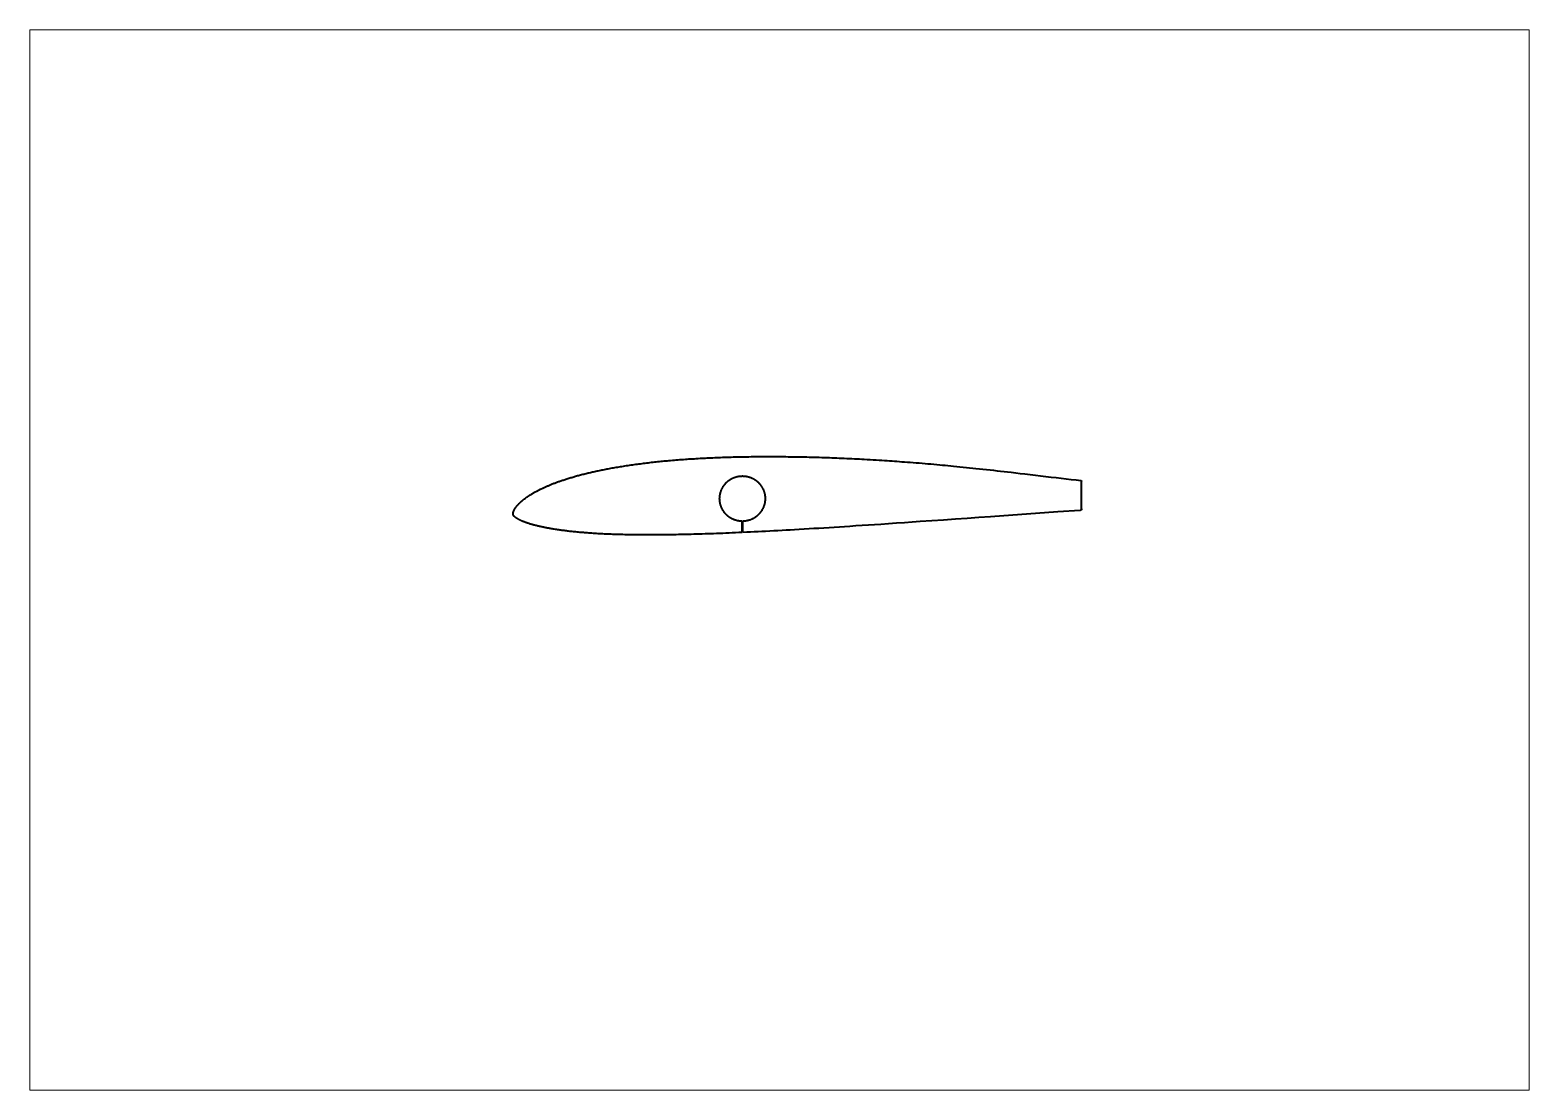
# Paper-space layout 'Sheet' of a CAD drawing. Header units: millimetres. Extents: x 0 to 420, y 0 to 297.
# The model-space entities are those that its viewports show. They can reach past a viewport. Long polylines and large blocks are cut down to what shows.
import ezdxf

# ---------------------------------------------------------------- set-up
doc = ezdxf.new("R2010")
doc.units = ezdxf.units.MM
doc.layers.add('Geometries', color=7, linetype='Continuous')

msp = doc.modelspace()

# ---------------------------------------------------------------- linework, layer by layer
at = {"layer": 'Geometries', "linetype": 'Continuous', "lineweight": 40}
for p, q in [((179.04, 176.36), (179.49, 176.4)), ((179.49, 176.4), (180.01, 176.45)), ((180.01, 176.45), (180.54, 176.49)), ((180.54, 176.49), (181.06, 176.53)), ((181.06, 176.53), (181.59, 176.58)), ((181.59, 176.58), (182.11, 176.62)), ((182.11, 176.62), (182.63, 176.66)), ((182.63, 176.66), (183.13, 176.69)), ((183.13, 176.69), (183.62, 176.73)), ((183.62, 176.73), (184.12, 176.76)), ((184.12, 176.76), (184.61, 176.8)), ((184.61, 176.8), (185.11, 176.83)), ((185.11, 176.83), (185.63, 176.86)), ((185.63, 176.86), (186.16, 176.89)), ((186.16, 176.89), (186.68, 176.93)), ((186.68, 176.93), (187.21, 176.96)), ((187.21, 176.96), (187.73, 176.99)), ((187.73, 176.99), (188.26, 177.02)), ((188.26, 177.02), (188.75, 177.04)), ((188.75, 177.04), (189.25, 177.07)), ((189.25, 177.07), (189.74, 177.09)), ((189.74, 177.09), (190.24, 177.12)), ((190.24, 177.12), (190.73, 177.14)), ((190.73, 177.14), (191.29, 177.16)), ((191.29, 177.16), (191.84, 177.19)), ((191.84, 177.19), (192.39, 177.21)), ((192.39, 177.21), (192.94, 177.23)), ((192.94, 177.23), (193.5, 177.25)), ((193.5, 177.25), (194.05, 177.27)), ((194.05, 177.27), (194.6, 177.29)), ((194.6, 177.29), (195.16, 177.31)), ((195.16, 177.31), (195.79, 177.33)), ((195.79, 177.33), (196.42, 177.34)), ((196.42, 177.34), (197.05, 177.36)), ((197.05, 177.36), (197.68, 177.38)), ((197.68, 177.38), (198.31, 177.39)), ((198.31, 177.39), (198.93, 177.4)), ((198.93, 177.4), (199.55, 177.42)), ((199.55, 177.42), (200.17, 177.43)), ((200.17, 177.43), (200.79, 177.44)), ((200.79, 177.44), (201.42, 177.45)), ((201.42, 177.45), (202.05, 177.46)), ((202.05, 177.46), (202.69, 177.46)), ((202.69, 177.46), (203.32, 177.47)), ((203.32, 177.47), (203.95, 177.47)), ((203.95, 177.47), (204.58, 177.48)), ((204.58, 177.48), (205.21, 177.48)), ((205.21, 177.48), (205.85, 177.48)), ((205.85, 177.48), (206.48, 177.49)), ((206.48, 177.49), (207.11, 177.49)), ((207.11, 177.49), (207.74, 177.49)), ((207.74, 177.49), (208.38, 177.48)), ((208.38, 177.48), (209.01, 177.48)), ((209.01, 177.48), (209.64, 177.48)), ((209.64, 177.48), (210.34, 177.47)), ((210.34, 177.47), (211.03, 177.47)), ((211.03, 177.47), (211.73, 177.46)), ((211.73, 177.46), (212.42, 177.45)), ((212.42, 177.45), (213.12, 177.44)), ((213.12, 177.44), (213.87, 177.43)), ((213.87, 177.43), (214.62, 177.42)), ((214.62, 177.42), (215.37, 177.41)), ((215.37, 177.41), (216.12, 177.39)), ((216.12, 177.39), (216.87, 177.38)), ((216.87, 177.38), (217.62, 177.36)), ((217.62, 177.36), (218.32, 177.35)), ((218.32, 177.35), (219.03, 177.33)), ((219.03, 177.33), (219.74, 177.31)), ((219.74, 177.31), (220.44, 177.29)), ((220.44, 177.29), (221.15, 177.27)), ((221.15, 177.27), (221.85, 177.25)), ((221.85, 177.25), (222.56, 177.22)), ((222.56, 177.22), (223.27, 177.2)), ((223.27, 177.2), (223.97, 177.18)), ((223.97, 177.18), (224.68, 177.15)), ((224.68, 177.15), (225.37, 177.12)), ((225.37, 177.12), (226.07, 177.1)), ((226.07, 177.1), (226.76, 177.07)), ((226.76, 177.07), (227.45, 177.04)), ((227.45, 177.04), (228.16, 177.01)), ((228.16, 177.01), (228.87, 176.98)), ((228.87, 176.98), (229.57, 176.94)), ((229.57, 176.94), (230.28, 176.91)), ((230.28, 176.91), (230.98, 176.88)), ((230.98, 176.88), (231.68, 176.84)), ((231.68, 176.84), (232.37, 176.81)), ((232.37, 176.81), (233.06, 176.77)), ((233.06, 176.77), (233.76, 176.73)), ((233.76, 176.73), (234.58, 176.69)), ((234.58, 176.69), (235.41, 176.64)), ((235.41, 176.64), (236.23, 176.59)), ((236.23, 176.59), (237.06, 176.54)), ((237.06, 176.54), (237.88, 176.49)), ((237.88, 176.49), (238.71, 176.44)), ((238.71, 176.44), (239.41, 176.39)), ((153.43, 172.13), (153.71, 172.2)), ((153.71, 172.2), (153.99, 172.28)), ((153.99, 172.28), (154.26, 172.35)), ((154.26, 172.35), (154.57, 172.43)), ((154.57, 172.43), (154.87, 172.51)), ((154.87, 172.51), (155.18, 172.59)), ((155.18, 172.59), (155.49, 172.66)), ((155.49, 172.66), (155.79, 172.74)), ((155.79, 172.74), (156.1, 172.81)), ((156.1, 172.81), (156.41, 172.89)), ((156.41, 172.89), (156.71, 172.96)), ((156.71, 172.96), (157.02, 173.03)), ((157.02, 173.03), (157.33, 173.1)), ((157.33, 173.1), (157.63, 173.17)), ((157.63, 173.17), (157.93, 173.24)), ((157.93, 173.24), (158.23, 173.31)), ((158.23, 173.31), (158.54, 173.37)), ((158.54, 173.37), (158.88, 173.45)), ((158.88, 173.45), (159.23, 173.52)), ((159.23, 173.52), (159.57, 173.59)), ((159.57, 173.59), (159.92, 173.66)), ((159.92, 173.66), (160.26, 173.73)), ((160.26, 173.73), (160.61, 173.8)), ((160.61, 173.8), (160.95, 173.87)), ((160.95, 173.87), (161.3, 173.94)), ((161.3, 173.94), (161.66, 174.01)), ((161.66, 174.01), (162.02, 174.08)), ((162.02, 174.08), (162.38, 174.14)), ((162.38, 174.14), (162.75, 174.21)), ((162.75, 174.21), (163.11, 174.28)), ((163.11, 174.28), (163.47, 174.34)), ((163.47, 174.34), (163.87, 174.41)), ((163.87, 174.41), (164.27, 174.48)), ((164.27, 174.48), (164.66, 174.55)), ((164.66, 174.55), (165.06, 174.61)), ((165.06, 174.61), (165.46, 174.68)), ((165.46, 174.68), (165.85, 174.74)), ((165.85, 174.74), (166.25, 174.81)), ((166.25, 174.81), (166.69, 174.88)), ((166.69, 174.88), (167.13, 174.94)), ((167.13, 174.94), (167.56, 175.01)), ((167.56, 175.01), (168, 175.07)), ((168, 175.07), (168.44, 175.14)), ((168.44, 175.14), (168.88, 175.2)), ((168.88, 175.2), (169.32, 175.26)), ((169.32, 175.26), (169.76, 175.32)), ((169.76, 175.32), (170.19, 175.38)), ((170.19, 175.38), (170.63, 175.44)), ((170.63, 175.44), (171.06, 175.49)), ((171.06, 175.49), (171.5, 175.55)), ((171.5, 175.55), (171.93, 175.6)), ((171.93, 175.6), (172.36, 175.66)), ((172.36, 175.66), (172.8, 175.71)), ((172.8, 175.71), (173.25, 175.76)), ((173.25, 175.76), (173.7, 175.82)), ((173.7, 175.82), (174.14, 175.87)), ((174.14, 175.87), (174.59, 175.92)), ((174.59, 175.92), (175.03, 175.96)), ((175.03, 175.96), (175.47, 176.01)), ((175.47, 176.01), (175.91, 176.06)), ((175.91, 176.06), (176.35, 176.1)), ((176.35, 176.1), (176.8, 176.15)), ((176.8, 176.15), (177.25, 176.19)), ((177.25, 176.19), (177.69, 176.24)), ((177.69, 176.24), (178.14, 176.28)), ((178.14, 176.28), (178.59, 176.32)), ((178.59, 176.32), (179.04, 176.36)), ((239.41, 176.39), (240.12, 176.35)), ((240.12, 176.35), (240.82, 176.3)), ((240.82, 176.3), (241.53, 176.25)), ((241.53, 176.25), (242.23, 176.2)), ((242.23, 176.2), (242.92, 176.15)), ((242.92, 176.15), (243.62, 176.1)), ((243.62, 176.1), (244.31, 176.05)), ((244.31, 176.05), (245, 176)), ((245, 176), (245.83, 175.94)), ((245.83, 175.94), (246.65, 175.88)), ((246.65, 175.88), (247.47, 175.81)), ((247.47, 175.81), (248.3, 175.75)), ((248.3, 175.75), (249.12, 175.68)), ((249.12, 175.68), (249.94, 175.61)), ((249.94, 175.61), (250.77, 175.54)), ((250.77, 175.54), (251.59, 175.47)), ((251.59, 175.47), (252.41, 175.4)), ((252.41, 175.4), (253.24, 175.33)), ((253.24, 175.33), (254.06, 175.25)), ((254.06, 175.25), (254.88, 175.18)), ((254.88, 175.18), (255.66, 175.11)), ((255.66, 175.11), (256.43, 175.03)), ((256.43, 175.03), (257.21, 174.96)), ((257.21, 174.96), (257.99, 174.88)), ((257.99, 174.88), (258.76, 174.81)), ((258.76, 174.81), (259.66, 174.72)), ((259.66, 174.72), (260.55, 174.63)), ((260.55, 174.63), (261.45, 174.54)), ((261.45, 174.54), (262.35, 174.45)), ((262.35, 174.45), (263.24, 174.36)), ((263.24, 174.36), (264.14, 174.26)), ((264.14, 174.26), (265.04, 174.17)), ((265.04, 174.17), (266.02, 174.06)), ((266.02, 174.06), (267.01, 173.96)), ((267.01, 173.96), (268, 173.85)), ((268, 173.85), (268.98, 173.74)), ((268.98, 173.74), (269.97, 173.63)), ((269.97, 173.63), (270.95, 173.52)), ((270.95, 173.52), (271.94, 173.41)), ((271.94, 173.41), (272.92, 173.3)), ((272.92, 173.3), (273.91, 173.18)), ((273.91, 173.18), (274.89, 173.07)), ((274.89, 173.07), (276.18, 172.92)), ((276.18, 172.92), (277.47, 172.77)), ((277.47, 172.77), (278.76, 172.62)), ((278.76, 172.62), (280.23, 172.44)), ((280.23, 172.44), (281.69, 172.27)), ((281.69, 172.27), (283.16, 172.1)), ((142.32, 168), (142.48, 168.08)), ((142.48, 168.08), (142.63, 168.16)), ((142.63, 168.16), (142.78, 168.24)), ((142.78, 168.24), (142.93, 168.31)), ((142.93, 168.31), (143.08, 168.38)), ((143.08, 168.38), (143.23, 168.46)), ((143.23, 168.46), (143.39, 168.53)), ((143.39, 168.53), (143.54, 168.6)), ((143.54, 168.6), (143.69, 168.67)), ((143.69, 168.67), (143.87, 168.76)), ((143.87, 168.76), (144.05, 168.84)), ((144.05, 168.84), (144.23, 168.92)), ((144.23, 168.92), (144.41, 169)), ((144.41, 169), (144.59, 169.08)), ((144.59, 169.08), (144.77, 169.16)), ((144.77, 169.16), (144.96, 169.24)), ((144.96, 169.24), (145.14, 169.32)), ((145.14, 169.32), (145.33, 169.4)), ((145.33, 169.4), (145.52, 169.48)), ((145.52, 169.48), (145.7, 169.55)), ((145.7, 169.55), (145.92, 169.64)), ((145.92, 169.64), (146.14, 169.73)), ((146.14, 169.73), (146.35, 169.82)), ((146.35, 169.82), (146.57, 169.9)), ((146.57, 169.9), (146.79, 169.99)), ((146.79, 169.99), (147.01, 170.07)), ((147.01, 170.07), (147.22, 170.15)), ((147.22, 170.15), (147.43, 170.23)), ((147.43, 170.23), (147.63, 170.3)), ((147.63, 170.3), (147.84, 170.38)), ((147.84, 170.38), (148.05, 170.45)), ((148.05, 170.45), (148.27, 170.53)), ((148.27, 170.53), (148.49, 170.61)), ((148.49, 170.61), (148.71, 170.69)), ((148.71, 170.69), (148.94, 170.76)), ((148.94, 170.76), (149.16, 170.84)), ((149.16, 170.84), (149.38, 170.91)), ((149.38, 170.91), (149.64, 171)), ((149.64, 171), (149.91, 171.08)), ((149.91, 171.08), (150.17, 171.17)), ((150.17, 171.17), (150.43, 171.25)), ((150.43, 171.25), (150.7, 171.34)), ((150.7, 171.34), (150.97, 171.42)), ((150.97, 171.42), (151.24, 171.5)), ((151.24, 171.5), (151.51, 171.58)), ((151.51, 171.58), (151.78, 171.66)), ((151.78, 171.66), (152.06, 171.74)), ((152.06, 171.74), (152.33, 171.82)), ((152.33, 171.82), (152.6, 171.9)), ((152.6, 171.9), (152.88, 171.98)), ((152.88, 171.98), (153.16, 172.05)), ((153.16, 172.05), (153.43, 172.13)), ((283.16, 172.1), (284.62, 171.92)), ((284.62, 171.92), (286.09, 171.75)), ((286.09, 171.75), (287.55, 171.57)), ((287.55, 171.57), (288.93, 171.41)), ((288.93, 171.41), (290.32, 171.24)), ((290.32, 171.24), (291.7, 171.08)), ((291.7, 171.08), (293.08, 170.92)), ((293.08, 170.92), (294.46, 170.75)), ((294.46, 170.75), (294.47, 170.75)), ((294.47, 170.75), (294.49, 170.75)), ((294.49, 170.75), (294.5, 170.75)), ((294.5, 170.75), (294.51, 170.74)), ((294.51, 170.74), (294.52, 170.74)), ((294.52, 170.74), (294.54, 170.73)), ((294.54, 170.73), (294.55, 170.72)), ((294.55, 170.72), (294.56, 170.71)), ((294.56, 170.71), (294.57, 170.7)), ((294.57, 170.7), (294.58, 170.7)), ((294.58, 170.7), (294.59, 170.68)), ((294.59, 170.68), (294.6, 170.67)), ((294.6, 170.67), (294.61, 170.66)), ((294.61, 170.66), (294.62, 170.65)), ((294.62, 170.65), (294.62, 170.64)), ((294.62, 170.64), (294.63, 170.62)), ((294.63, 170.62), (294.63, 170.61)), ((294.63, 170.61), (294.64, 170.6)), ((294.64, 170.6), (294.64, 170.58)), ((294.64, 170.58), (294.64, 170.57)), ((294.64, 170.57), (294.64, 170.56)), ((294.64, 162.8), (294.64, 170.56)), ((136.54, 163.78), (136.6, 163.85)), ((136.6, 163.85), (136.67, 163.93)), ((136.67, 163.93), (136.74, 164)), ((136.74, 164), (136.81, 164.08)), ((136.81, 164.08), (136.88, 164.16)), ((136.88, 164.16), (136.95, 164.23)), ((136.95, 164.23), (137.02, 164.31)), ((137.02, 164.31), (137.1, 164.39)), ((137.1, 164.39), (137.18, 164.47)), ((137.18, 164.47), (137.26, 164.55)), ((137.26, 164.55), (137.34, 164.62)), ((137.34, 164.62), (137.42, 164.7)), ((137.42, 164.7), (137.5, 164.78)), ((137.5, 164.78), (137.59, 164.85)), ((137.59, 164.85), (137.67, 164.92)), ((137.67, 164.92), (137.74, 164.99)), ((137.74, 164.99), (137.82, 165.06)), ((137.82, 165.06), (137.9, 165.12)), ((137.9, 165.12), (137.98, 165.19)), ((137.98, 165.19), (138.06, 165.25)), ((138.06, 165.25), (138.17, 165.34)), ((138.17, 165.34), (138.28, 165.43)), ((138.28, 165.43), (138.39, 165.51)), ((138.39, 165.51), (138.49, 165.6)), ((138.49, 165.6), (138.6, 165.68)), ((138.6, 165.68), (138.71, 165.77)), ((138.71, 165.77), (138.82, 165.85)), ((138.82, 165.85), (138.94, 165.93)), ((138.94, 165.93), (139.04, 166.01)), ((139.04, 166.01), (139.15, 166.09)), ((139.15, 166.09), (139.25, 166.16)), ((139.25, 166.16), (139.36, 166.24)), ((139.36, 166.24), (139.47, 166.31)), ((139.47, 166.31), (139.58, 166.39)), ((139.58, 166.39), (139.68, 166.46)), ((139.68, 166.46), (139.79, 166.52)), ((139.79, 166.52), (139.89, 166.59)), ((139.89, 166.59), (139.99, 166.66)), ((139.99, 166.66), (140.1, 166.72)), ((140.1, 166.72), (140.23, 166.81)), ((140.23, 166.81), (140.37, 166.89)), ((140.37, 166.89), (140.5, 166.97)), ((140.5, 166.97), (140.64, 167.05)), ((140.64, 167.05), (140.78, 167.13)), ((140.78, 167.13), (140.91, 167.21)), ((140.91, 167.21), (141.05, 167.29)), ((141.05, 167.29), (141.21, 167.39)), ((141.21, 167.39), (141.37, 167.48)), ((141.37, 167.48), (141.53, 167.57)), ((141.53, 167.57), (141.69, 167.66)), ((141.69, 167.66), (141.85, 167.75)), ((141.85, 167.75), (142.01, 167.83)), ((142.01, 167.83), (142.17, 167.92)), ((142.17, 167.92), (142.32, 168)), ((135.36, 161.53), (135.37, 161.56)), ((135.36, 161.5), (135.36, 161.53)), ((135.36, 161.46), (135.36, 161.5)), ((135.36, 161.43), (135.36, 161.46)), ((135.36, 161.4), (135.36, 161.43)), ((135.36, 161.37), (135.36, 161.4)), ((135.36, 161.35), (135.36, 161.37)), ((135.36, 161.32), (135.36, 161.35)), ((135.36, 161.29), (135.36, 161.32)), ((135.37, 161.27), (135.36, 161.29)), ((135.37, 161.62), (135.38, 161.66)), ((135.37, 161.59), (135.37, 161.62)), ((135.37, 161.56), (135.37, 161.59)), ((135.37, 161.24), (135.37, 161.27)), ((135.38, 161.21), (135.37, 161.24)), ((135.38, 161.66), (135.39, 161.7)), ((135.39, 161.18), (135.38, 161.21)), ((135.39, 161.75), (135.4, 161.79)), ((135.39, 161.7), (135.39, 161.75)), ((135.4, 161.16), (135.39, 161.18)), ((135.4, 161.79), (135.41, 161.84)), ((135.41, 161.13), (135.4, 161.16)), ((135.41, 161.84), (135.42, 161.88)), ((135.42, 161.1), (135.41, 161.13)), ((135.42, 161.88), (135.43, 161.92)), ((135.43, 161.08), (135.42, 161.1)), ((135.43, 161.92), (135.45, 161.97)), ((135.44, 161.05), (135.43, 161.08)), ((135.45, 161.03), (135.44, 161.05)), ((135.45, 161.97), (135.46, 162.02)), ((135.46, 161), (135.45, 161.03)), ((135.46, 162.02), (135.48, 162.07)), ((135.48, 160.98), (135.46, 161)), ((135.48, 162.07), (135.49, 162.11)), ((135.49, 160.96), (135.48, 160.98)), ((135.49, 162.11), (135.51, 162.16)), ((135.51, 160.93), (135.49, 160.96)), ((135.51, 162.16), (135.53, 162.21)), ((135.53, 160.9), (135.51, 160.93)), ((135.53, 162.21), (135.55, 162.26)), ((135.55, 160.87), (135.53, 160.9)), ((135.55, 162.26), (135.57, 162.31)), ((135.57, 160.85), (135.55, 160.87)), ((135.57, 162.31), (135.59, 162.36)), ((135.59, 160.82), (135.57, 160.85)), ((135.59, 162.36), (135.62, 162.41)), ((135.62, 160.79), (135.59, 160.82)), ((135.62, 162.41), (135.64, 162.46)), ((135.64, 160.77), (135.62, 160.79)), ((135.64, 162.46), (135.67, 162.51)), ((135.66, 160.74), (135.64, 160.77)), ((135.69, 160.72), (135.66, 160.74)), ((135.67, 162.51), (135.69, 162.56)), ((135.69, 162.56), (135.72, 162.62)), ((135.71, 160.69), (135.69, 160.72)), ((135.75, 160.66), (135.71, 160.69)), ((135.72, 162.62), (135.75, 162.67)), ((135.75, 162.67), (135.78, 162.73)), ((135.78, 160.63), (135.75, 160.66)), ((135.78, 162.73), (135.81, 162.78)), ((135.81, 160.6), (135.78, 160.63)), ((135.81, 162.78), (135.85, 162.84)), ((135.85, 160.58), (135.81, 160.6)), ((135.85, 162.84), (135.88, 162.89)), ((135.88, 160.55), (135.85, 160.58)), ((135.88, 162.89), (135.91, 162.95)), ((135.94, 160.5), (135.88, 160.55)), ((135.91, 162.95), (135.95, 163)), ((136, 160.45), (135.94, 160.5)), ((135.95, 163), (135.99, 163.06)), ((135.99, 163.06), (136.03, 163.12)), ((136.07, 160.4), (136, 160.45)), ((136.03, 163.12), (136.07, 163.18)), ((136.07, 163.18), (136.11, 163.23)), ((136.13, 160.35), (136.07, 160.4)), ((136.11, 163.23), (136.16, 163.3)), ((136.19, 160.31), (136.13, 160.35)), ((136.16, 163.3), (136.21, 163.38)), ((136.26, 160.26), (136.19, 160.31)), ((136.21, 163.38), (136.27, 163.45)), ((136.32, 160.22), (136.26, 160.26)), ((136.27, 163.45), (136.32, 163.51)), ((136.32, 163.51), (136.38, 163.58)), ((136.39, 160.17), (136.32, 160.22)), ((136.38, 163.58), (136.43, 163.65)), ((136.45, 160.13), (136.39, 160.17)), ((136.43, 163.65), (136.49, 163.72)), ((136.52, 160.09), (136.45, 160.13)), ((136.49, 163.72), (136.54, 163.78)), ((136.58, 160.05), (136.52, 160.09)), ((136.65, 160.01), (136.58, 160.05)), ((136.72, 159.97), (136.65, 160.01)), ((136.79, 159.93), (136.72, 159.97)), ((136.85, 159.89), (136.79, 159.93)), ((136.92, 159.85), (136.85, 159.89)), ((137.01, 159.81), (136.92, 159.85)), ((137.09, 159.76), (137.01, 159.81)), ((137.18, 159.72), (137.09, 159.76)), ((137.27, 159.68), (137.18, 159.72)), ((137.36, 159.63), (137.27, 159.68)), ((137.45, 159.59), (137.36, 159.63)), ((255.99, 159.7), (252.7, 159.47)), ((259.28, 159.93), (255.99, 159.7)), ((262.57, 160.16), (259.28, 159.93)), ((265.86, 160.4), (262.57, 160.16)), ((269.15, 160.63), (265.86, 160.4)), ((275.42, 161.07), (269.15, 160.63)), ((281.7, 161.51), (275.42, 161.07)), ((287.98, 161.95), (281.7, 161.51)), ((294.26, 162.4), (287.98, 161.95)), ((294.28, 162.4), (294.26, 162.4)), ((294.3, 162.4), (294.28, 162.4)), ((294.32, 162.41), (294.3, 162.4)), ((294.33, 162.41), (294.32, 162.41)), ((294.35, 162.42), (294.33, 162.41)), ((294.37, 162.42), (294.35, 162.42)), ((294.39, 162.43), (294.37, 162.42)), ((294.41, 162.44), (294.39, 162.43)), ((294.43, 162.45), (294.41, 162.44)), ((294.45, 162.46), (294.43, 162.45)), ((294.47, 162.47), (294.45, 162.46)), ((294.48, 162.49), (294.47, 162.47)), ((294.5, 162.5), (294.48, 162.49)), ((294.52, 162.51), (294.5, 162.5)), ((294.53, 162.53), (294.52, 162.51)), ((294.55, 162.55), (294.53, 162.53)), ((294.56, 162.56), (294.55, 162.55)), ((294.57, 162.58), (294.56, 162.56)), ((294.58, 162.6), (294.57, 162.58)), ((294.59, 162.62), (294.58, 162.6)), ((294.6, 162.63), (294.59, 162.62)), ((294.61, 162.65), (294.6, 162.63)), ((294.62, 162.67), (294.61, 162.65)), ((294.63, 162.69), (294.62, 162.67)), ((294.64, 162.73), (294.63, 162.71)), ((294.63, 162.71), (294.63, 162.69)), ((294.64, 162.8), (294.64, 162.78)), ((294.64, 162.78), (294.64, 162.76)), ((294.64, 162.76), (294.64, 162.74)), ((294.64, 162.74), (294.64, 162.73)), ((137.54, 159.55), (137.45, 159.59)), ((137.64, 159.51), (137.54, 159.55)), ((137.73, 159.46), (137.64, 159.51)), ((137.83, 159.42), (137.73, 159.46)), ((137.92, 159.38), (137.83, 159.42)), ((138.06, 159.32), (137.92, 159.38)), ((138.21, 159.27), (138.06, 159.32)), ((138.35, 159.21), (138.21, 159.27)), ((138.49, 159.15), (138.35, 159.21)), ((138.64, 159.1), (138.49, 159.15)), ((138.79, 159.04), (138.64, 159.1)), ((138.94, 158.99), (138.79, 159.04)), ((139.08, 158.93), (138.94, 158.99)), ((139.23, 158.88), (139.08, 158.93)), ((139.39, 158.83), (139.23, 158.88)), ((139.54, 158.78), (139.39, 158.83)), ((139.69, 158.73), (139.54, 158.78)), ((139.85, 158.68), (139.69, 158.73)), ((140, 158.63), (139.85, 158.68)), ((140.16, 158.58), (140, 158.63)), ((140.29, 158.54), (140.16, 158.58)), ((140.42, 158.5), (140.29, 158.54)), ((140.55, 158.47), (140.42, 158.5)), ((140.68, 158.43), (140.55, 158.47)), ((140.85, 158.39), (140.68, 158.43)), ((141.01, 158.34), (140.85, 158.39)), ((141.18, 158.3), (141.01, 158.34)), ((141.35, 158.25), (141.18, 158.3)), ((141.59, 158.19), (141.35, 158.25)), ((141.83, 158.13), (141.59, 158.19)), ((142.07, 158.08), (141.83, 158.13)), ((142.31, 158.02), (142.07, 158.08)), ((142.55, 157.96), (142.31, 158.02)), ((142.77, 157.91), (142.55, 157.96)), ((142.99, 157.86), (142.77, 157.91)), ((143.21, 157.81), (142.99, 157.86)), ((143.43, 157.76), (143.21, 157.81)), ((143.65, 157.71), (143.43, 157.76)), ((143.87, 157.67), (143.65, 157.71)), ((144.09, 157.62), (143.87, 157.67)), ((144.29, 157.58), (144.09, 157.62)), ((144.5, 157.54), (144.29, 157.58)), ((144.71, 157.5), (144.5, 157.54)), ((144.92, 157.46), (144.71, 157.5)), ((145.14, 157.42), (144.92, 157.46)), ((145.35, 157.38), (145.14, 157.42)), ((145.57, 157.34), (145.35, 157.38)), ((145.78, 157.31), (145.57, 157.34)), ((146, 157.27), (145.78, 157.31)), ((146.3, 157.22), (146, 157.27)), ((146.61, 157.17), (146.3, 157.22)), ((146.91, 157.12), (146.61, 157.17)), ((147.22, 157.07), (146.91, 157.12)), ((147.52, 157.02), (147.22, 157.07)), ((147.83, 156.98), (147.52, 157.02)), ((148.13, 156.93), (147.83, 156.98)), ((148.44, 156.89), (148.13, 156.93)), ((148.74, 156.84), (148.44, 156.89)), ((149.05, 156.8), (148.74, 156.84)), ((149.36, 156.76), (149.05, 156.8)), ((149.66, 156.72), (149.36, 156.76)), ((149.97, 156.68), (149.66, 156.72)), ((150.28, 156.64), (149.97, 156.68)), ((150.58, 156.61), (150.28, 156.64)), ((150.89, 156.57), (150.58, 156.61)), ((151.23, 156.53), (150.89, 156.57)), ((151.58, 156.49), (151.23, 156.53)), ((151.92, 156.46), (151.58, 156.49)), ((152.27, 156.42), (151.92, 156.46)), ((152.62, 156.38), (152.27, 156.42)), ((152.97, 156.35), (152.62, 156.38)), ((153.32, 156.31), (152.97, 156.35)), ((153.67, 156.28), (153.32, 156.31)), ((154.02, 156.25), (153.67, 156.28)), ((154.36, 156.22), (154.02, 156.25)), ((154.7, 156.19), (154.36, 156.22)), ((155.04, 156.16), (154.7, 156.19)), ((155.38, 156.13), (155.04, 156.16)), ((155.72, 156.11), (155.38, 156.13)), ((156.16, 156.07), (155.72, 156.11)), ((156.59, 156.04), (156.16, 156.07)), ((157.03, 156.01), (156.59, 156.04)), ((157.46, 155.98), (157.03, 156.01)), ((157.89, 155.95), (157.46, 155.98)), ((158.33, 155.93), (157.89, 155.95)), ((158.76, 155.9), (158.33, 155.93)), ((159.2, 155.87), (158.76, 155.9)), ((159.63, 155.85), (159.2, 155.87)), ((160.07, 155.83), (159.63, 155.85)), ((160.53, 155.8), (160.07, 155.83)), ((160.99, 155.78), (160.53, 155.8)), ((161.45, 155.76), (160.99, 155.78)), ((161.91, 155.74), (161.45, 155.76)), ((162.37, 155.72), (161.91, 155.74)), ((162.83, 155.7), (162.37, 155.72)), ((163.27, 155.69), (162.83, 155.7)), ((163.7, 155.67), (163.27, 155.69)), ((164.14, 155.66), (163.7, 155.67)), ((164.57, 155.64), (164.14, 155.66)), ((165.01, 155.63), (164.57, 155.64)), ((165.56, 155.61), (165.01, 155.63)), ((166.11, 155.6), (165.56, 155.61)), ((166.67, 155.59), (166.11, 155.6)), ((167.22, 155.58), (166.67, 155.59)), ((167.77, 155.56), (167.22, 155.58)), ((168.33, 155.55), (167.77, 155.56)), ((168.88, 155.55), (168.33, 155.55)), ((169.44, 155.54), (168.88, 155.55)), ((169.99, 155.53), (169.44, 155.54)), ((170.54, 155.53), (169.99, 155.53)), ((171.13, 155.52), (170.54, 155.53)), ((171.72, 155.52), (171.13, 155.52)), ((172.31, 155.52), (171.72, 155.52)), ((172.89, 155.51), (172.31, 155.52)), ((173.48, 155.51), (172.89, 155.51)), ((174.07, 155.51), (173.48, 155.51)), ((174.68, 155.52), (174.07, 155.51)), ((175.3, 155.52), (174.68, 155.52)), ((175.91, 155.52), (175.3, 155.52)), ((176.53, 155.53), (175.91, 155.52)), ((177.14, 155.53), (176.53, 155.53)), ((177.76, 155.54), (177.14, 155.53)), ((178.37, 155.55), (177.76, 155.54)), ((178.98, 155.55), (178.37, 155.55)), ((179.67, 155.56), (178.98, 155.55)), ((180.36, 155.57), (179.67, 155.56)), ((181.05, 155.59), (180.36, 155.57)), ((181.74, 155.6), (181.05, 155.59)), ((182.44, 155.61), (181.74, 155.6)), ((183.14, 155.63), (182.44, 155.61)), ((183.84, 155.65), (183.14, 155.63)), ((184.54, 155.66), (183.84, 155.65)), ((185.24, 155.68), (184.54, 155.66)), ((186.02, 155.7), (185.24, 155.68)), ((186.81, 155.72), (186.02, 155.7)), ((187.59, 155.75), (186.81, 155.72)), ((188.37, 155.77), (187.59, 155.75)), ((189.15, 155.79), (188.37, 155.77)), ((189.93, 155.82), (189.15, 155.79)), ((190.72, 155.85), (189.93, 155.82)), ((191.5, 155.87), (190.72, 155.85)), ((192.37, 155.91), (191.5, 155.87)), ((193.25, 155.94), (192.37, 155.91)), ((194.13, 155.97), (193.25, 155.94)), ((195, 156.01), (194.13, 155.97)), ((195.89, 156.04), (195, 156.01)), ((196.78, 156.08), (195.89, 156.04)), ((197.67, 156.12), (196.78, 156.08)), ((198.57, 156.16), (197.67, 156.12)), ((199.46, 156.2), (198.57, 156.16)), ((199.46, 159.45), (199.46, 156.2)), ((199.76, 156.21), (199.76, 159.45)), ((200.81, 156.26), (199.76, 156.21)), ((201.87, 156.31), (200.81, 156.26)), ((202.93, 156.36), (201.87, 156.31)), ((203.99, 156.41), (202.93, 156.36)), ((205.04, 156.46), (203.99, 156.41)), ((206.1, 156.52), (205.04, 156.46)), ((207.25, 156.58), (206.1, 156.52)), ((208.41, 156.64), (207.25, 156.58)), ((209.56, 156.7), (208.41, 156.64)), ((210.71, 156.77), (209.56, 156.7)), ((211.87, 156.83), (210.71, 156.77)), ((213.02, 156.89), (211.87, 156.83)), ((214.17, 156.96), (213.02, 156.89)), ((215.54, 157.04), (214.17, 156.96)), ((216.9, 157.12), (215.54, 157.04)), ((218.27, 157.2), (216.9, 157.12)), ((219.63, 157.28), (218.27, 157.2)), ((221, 157.37), (219.63, 157.28)), ((222.44, 157.46), (221, 157.37)), ((223.89, 157.55), (222.44, 157.46)), ((225.34, 157.64), (223.89, 157.55)), ((226.79, 157.73), (225.34, 157.64)), ((228.23, 157.82), (226.79, 157.73)), ((229.68, 157.92), (228.23, 157.82)), ((231.42, 158.03), (229.68, 157.92)), ((233.16, 158.14), (231.42, 158.03)), ((234.89, 158.26), (233.16, 158.14)), ((236.63, 158.37), (234.89, 158.26)), ((238.37, 158.49), (236.63, 158.37)), ((240.58, 158.64), (238.37, 158.49)), ((242.79, 158.79), (240.58, 158.64)), ((245, 158.94), (242.79, 158.79)), ((247.21, 159.09), (245, 158.94)), ((249.42, 159.25), (247.21, 159.09)), ((252.7, 159.47), (249.42, 159.25))]:
    msp.add_line(p, q, dxfattribs=at)
at = {"layer": 'Geometries', "linetype": 'Continuous', "lineweight": 40, "flags": 128}
msp.add_lwpolyline([(199.76, 159.45), (199.84, 159.45), (199.92, 159.45), (200, 159.46), (200.08, 159.46), (200.16, 159.47), (200.24, 159.48), (200.32, 159.49), (200.4, 159.49), (200.48, 159.5), (200.55, 159.52), (200.63, 159.53), (200.71, 159.54), (200.79, 159.55), (200.87, 159.57), (200.95, 159.58), (201.03, 159.6), (201.1, 159.62), (201.18, 159.64), (201.26, 159.66), (201.35, 159.68), (201.43, 159.7), (201.51, 159.73), (201.59, 159.75), (201.67, 159.78), (201.75, 159.8), (201.83, 159.83), (201.91, 159.86), (201.99, 159.89), (202.07, 159.92), (202.15, 159.96), (202.23, 159.99), (202.31, 160.02), (202.39, 160.06), (202.47, 160.1), (202.55, 160.13), (202.62, 160.17), (202.7, 160.21), (202.78, 160.25), (202.85, 160.29), (202.93, 160.34), (203, 160.38), (203.07, 160.43), (203.13, 160.46), (203.19, 160.5), (203.25, 160.54), (203.31, 160.58), (203.36, 160.61), (203.42, 160.65), (203.47, 160.69), (203.53, 160.73), (203.6, 160.79), (203.67, 160.84), (203.75, 160.9), (203.8, 160.94), (203.85, 160.99), (203.9, 161.03), (203.95, 161.07), (204, 161.12), (204.05, 161.17), (204.1, 161.21), (204.15, 161.26), (204.2, 161.31), (204.25, 161.35), (204.3, 161.4), (204.34, 161.45), (204.39, 161.5), (204.44, 161.55), (204.48, 161.6), (204.53, 161.65), (204.57, 161.7), (204.62, 161.75), (204.66, 161.8), (204.7, 161.86), (204.75, 161.91), (204.79, 161.97), (204.84, 162.03), (204.88, 162.09), (204.92, 162.15), (204.97, 162.21), (205.01, 162.27), (205.05, 162.33), (205.1, 162.4), (205.14, 162.48), (205.19, 162.55), (205.23, 162.63), (205.28, 162.7), (205.32, 162.78), (205.36, 162.86), (205.4, 162.93), (205.44, 163.01), (205.48, 163.09), (205.52, 163.17), (205.55, 163.25), (205.59, 163.33), (205.62, 163.41), (205.65, 163.49), (205.68, 163.57), (205.71, 163.66), (205.74, 163.74), (205.77, 163.81), (205.79, 163.87), (205.81, 163.94), (205.83, 164.01), (205.85, 164.08), (205.87, 164.15), (205.88, 164.21), (205.9, 164.28), (205.92, 164.37), (205.94, 164.45), (205.96, 164.53), (205.97, 164.62), (205.99, 164.7), (206, 164.78), (206.01, 164.87), (206.02, 164.95), (206.03, 165.04), (206.04, 165.12), (206.05, 165.2), (206.06, 165.29), (206.06, 165.37), (206.07, 165.46), (206.07, 165.54), (206.07, 165.63), (206.07, 165.71), (206.07, 165.8), (206.07, 165.87), (206.07, 165.94), (206.06, 166), (206.06, 166.07), (206.06, 166.14), (206.05, 166.21), (206.04, 166.28), (206.04, 166.35), (206.03, 166.43), (206.02, 166.51), (206.01, 166.59), (205.99, 166.68), (205.98, 166.76), (205.96, 166.84), (205.95, 166.92), (205.93, 167), (205.91, 167.09), (205.89, 167.17), (205.87, 167.25), (205.85, 167.33), (205.83, 167.41), (205.8, 167.49), (205.78, 167.57), (205.75, 167.65), (205.72, 167.73), (205.69, 167.81), (205.67, 167.87), (205.65, 167.93), (205.62, 167.99), (205.6, 168.06), (205.57, 168.12), (205.54, 168.18), (205.51, 168.24), (205.49, 168.3), (205.45, 168.38), (205.41, 168.45), (205.37, 168.53), (205.33, 168.6), (205.29, 168.67), (205.25, 168.75), (205.21, 168.82), (205.17, 168.89), (205.12, 168.96), (205.08, 169.03), (205.03, 169.1), (204.98, 169.17), (204.93, 169.24), (204.89, 169.31), (204.84, 169.38), (204.78, 169.45), (204.73, 169.51), (204.68, 169.58), (204.64, 169.63), (204.59, 169.68), (204.55, 169.73), (204.5, 169.78), (204.46, 169.83), (204.41, 169.88), (204.37, 169.93), (204.32, 169.98), (204.26, 170.04), (204.2, 170.1), (204.14, 170.16), (204.07, 170.22), (204.01, 170.28), (203.95, 170.33), (203.88, 170.39), (203.82, 170.45), (203.75, 170.5), (203.68, 170.55), (203.61, 170.61), (203.54, 170.66), (203.48, 170.71), (203.41, 170.76), (203.33, 170.81), (203.26, 170.86), (203.19, 170.9), (203.12, 170.95), (203.06, 170.98), (203, 171.02), (202.94, 171.06), (202.88, 171.09), (202.82, 171.12), (202.76, 171.16), (202.7, 171.19), (202.64, 171.22), (202.56, 171.26), (202.48, 171.3), (202.4, 171.34), (202.32, 171.37), (202.24, 171.41), (202.16, 171.44), (202.07, 171.48), (201.99, 171.51), (201.91, 171.54), (201.82, 171.57), (201.74, 171.6), (201.66, 171.63), (201.57, 171.65), (201.49, 171.68), (201.4, 171.7), (201.31, 171.73), (201.23, 171.75), (201.14, 171.77), (201.07, 171.79), (201, 171.8), (200.93, 171.82), (200.86, 171.83), (200.79, 171.84), (200.72, 171.85), (200.65, 171.87), (200.58, 171.88), (200.5, 171.89), (200.42, 171.9), (200.34, 171.91), (200.26, 171.92), (200.18, 171.92), (200.1, 171.93), (200.02, 171.93), (199.94, 171.94), (199.85, 171.94), (199.77, 171.95), (199.69, 171.95), (199.61, 171.95), (199.52, 171.95), (199.43, 171.94), (199.35, 171.94), (199.26, 171.94), (199.18, 171.93), (199.09, 171.93), (199, 171.92), (198.92, 171.91), (198.83, 171.9), (198.75, 171.89), (198.66, 171.88), (198.58, 171.87), (198.49, 171.85), (198.41, 171.84), (198.32, 171.82), (198.24, 171.8), (198.15, 171.78), (198.07, 171.77), (197.98, 171.74), (197.89, 171.72), (197.8, 171.7), (197.72, 171.67), (197.63, 171.64), (197.54, 171.62), (197.46, 171.59), (197.38, 171.56), (197.3, 171.53), (197.22, 171.5), (197.14, 171.47), (197.06, 171.44), (196.98, 171.4), (196.9, 171.37), (196.82, 171.33), (196.74, 171.29), (196.66, 171.26), (196.59, 171.22), (196.51, 171.18), (196.43, 171.14), (196.36, 171.1), (196.28, 171.05), (196.21, 171.01), (196.14, 170.96), (196.08, 170.93), (196.02, 170.89), (195.96, 170.85), (195.9, 170.81), (195.85, 170.78), (195.79, 170.74), (195.73, 170.7), (195.68, 170.66), (195.61, 170.6), (195.54, 170.55), (195.46, 170.49), (195.41, 170.45), (195.36, 170.4), (195.31, 170.36), (195.26, 170.31), (195.21, 170.27), (195.16, 170.22), (195.11, 170.18), (195.06, 170.13), (195.01, 170.08), (194.96, 170.04), (194.91, 169.99), (194.87, 169.94), (194.82, 169.89), (194.77, 169.84), (194.73, 169.79), (194.68, 169.74), (194.64, 169.69), (194.59, 169.64), (194.55, 169.58), (194.51, 169.53), (194.46, 169.47), (194.42, 169.42), (194.37, 169.36), (194.33, 169.3), (194.29, 169.24), (194.25, 169.18), (194.2, 169.12), (194.16, 169.06), (194.12, 168.99), (194.07, 168.91), (194.02, 168.84), (193.98, 168.76), (193.94, 168.69), (193.89, 168.61), (193.85, 168.53), (193.81, 168.46), (193.77, 168.38), (193.73, 168.3), (193.7, 168.22), (193.66, 168.14), (193.63, 168.06), (193.59, 167.98), (193.56, 167.9), (193.53, 167.81), (193.5, 167.73), (193.47, 167.65), (193.45, 167.58), (193.43, 167.51), (193.4, 167.45), (193.38, 167.38), (193.37, 167.31), (193.35, 167.24), (193.33, 167.17), (193.31, 167.1), (193.29, 167.02), (193.27, 166.94), (193.26, 166.86), (193.24, 166.77), (193.23, 166.69), (193.21, 166.6), (193.2, 166.52), (193.19, 166.44), (193.18, 166.35), (193.17, 166.27), (193.16, 166.18), (193.16, 166.1), (193.15, 166.01), (193.15, 165.93), (193.15, 165.84), (193.14, 165.76), (193.14, 165.67), (193.14, 165.59), (193.15, 165.52), (193.15, 165.45), (193.15, 165.38), (193.16, 165.32), (193.16, 165.25), (193.17, 165.18), (193.17, 165.11), (193.18, 165.04), (193.19, 164.96), (193.2, 164.88), (193.21, 164.79), (193.22, 164.71), (193.24, 164.63), (193.25, 164.55), (193.27, 164.46), (193.29, 164.38), (193.31, 164.3), (193.32, 164.22), (193.35, 164.14), (193.37, 164.06), (193.39, 163.98), (193.41, 163.9), (193.44, 163.82), (193.47, 163.74), (193.49, 163.66), (193.52, 163.58), (193.55, 163.52), (193.57, 163.46), (193.6, 163.39), (193.62, 163.33), (193.65, 163.27), (193.67, 163.21), (193.7, 163.15), (193.73, 163.09), (193.77, 163.01), (193.81, 162.94), (193.84, 162.86), (193.88, 162.79), (193.92, 162.71), (193.97, 162.64), (194.01, 162.57), (194.05, 162.5), (194.1, 162.43), (194.14, 162.35), (194.19, 162.28), (194.24, 162.21), (194.28, 162.15), (194.33, 162.08), (194.38, 162.01), (194.43, 161.94), (194.49, 161.88), (194.54, 161.81), (194.58, 161.76), (194.63, 161.71), (194.67, 161.66), (194.71, 161.61), (194.76, 161.56), (194.8, 161.51), (194.85, 161.46), (194.9, 161.41), (194.96, 161.35), (195.02, 161.29), (195.08, 161.23), (195.14, 161.17), (195.21, 161.11), (195.27, 161.06), (195.34, 161), (195.4, 160.94), (195.47, 160.89), (195.54, 160.84), (195.61, 160.78), (195.67, 160.73), (195.74, 160.68), (195.81, 160.63), (195.89, 160.58), (195.96, 160.53), (196.03, 160.49), (196.1, 160.44), (196.16, 160.41), (196.22, 160.37), (196.28, 160.34), (196.34, 160.3), (196.4, 160.27), (196.46, 160.23), (196.52, 160.2), (196.58, 160.17), (196.66, 160.13), (196.74, 160.09), (196.82, 160.05), (196.9, 160.02), (196.98, 159.98), (197.07, 159.95), (197.15, 159.91), (197.23, 159.88), (197.31, 159.85), (197.4, 159.82), (197.48, 159.79), (197.57, 159.76), (197.65, 159.74), (197.74, 159.71), (197.82, 159.69), (197.91, 159.67), (197.99, 159.64), (198.08, 159.62), (198.15, 159.61), (198.22, 159.59), (198.29, 159.58), (198.36, 159.56), (198.43, 159.55), (198.5, 159.54), (198.57, 159.53), (198.64, 159.52), (198.72, 159.5), (198.8, 159.49), (198.88, 159.49), (198.96, 159.48), (199.05, 159.47), (199.13, 159.46), (199.21, 159.46), (199.29, 159.45), (199.38, 159.45), (199.46, 159.45)], dxfattribs=at)

psp = doc.layouts.new('Sheet')

# ---------------------------------------------------------------- viewports
at = {"layer": '0'}
psp.add_viewport(center=(210, 148.5), size=(420, 297), view_center_point=(210, 148.5), view_height=297, dxfattribs=at)

doc.saveas('drawing.dxf')
